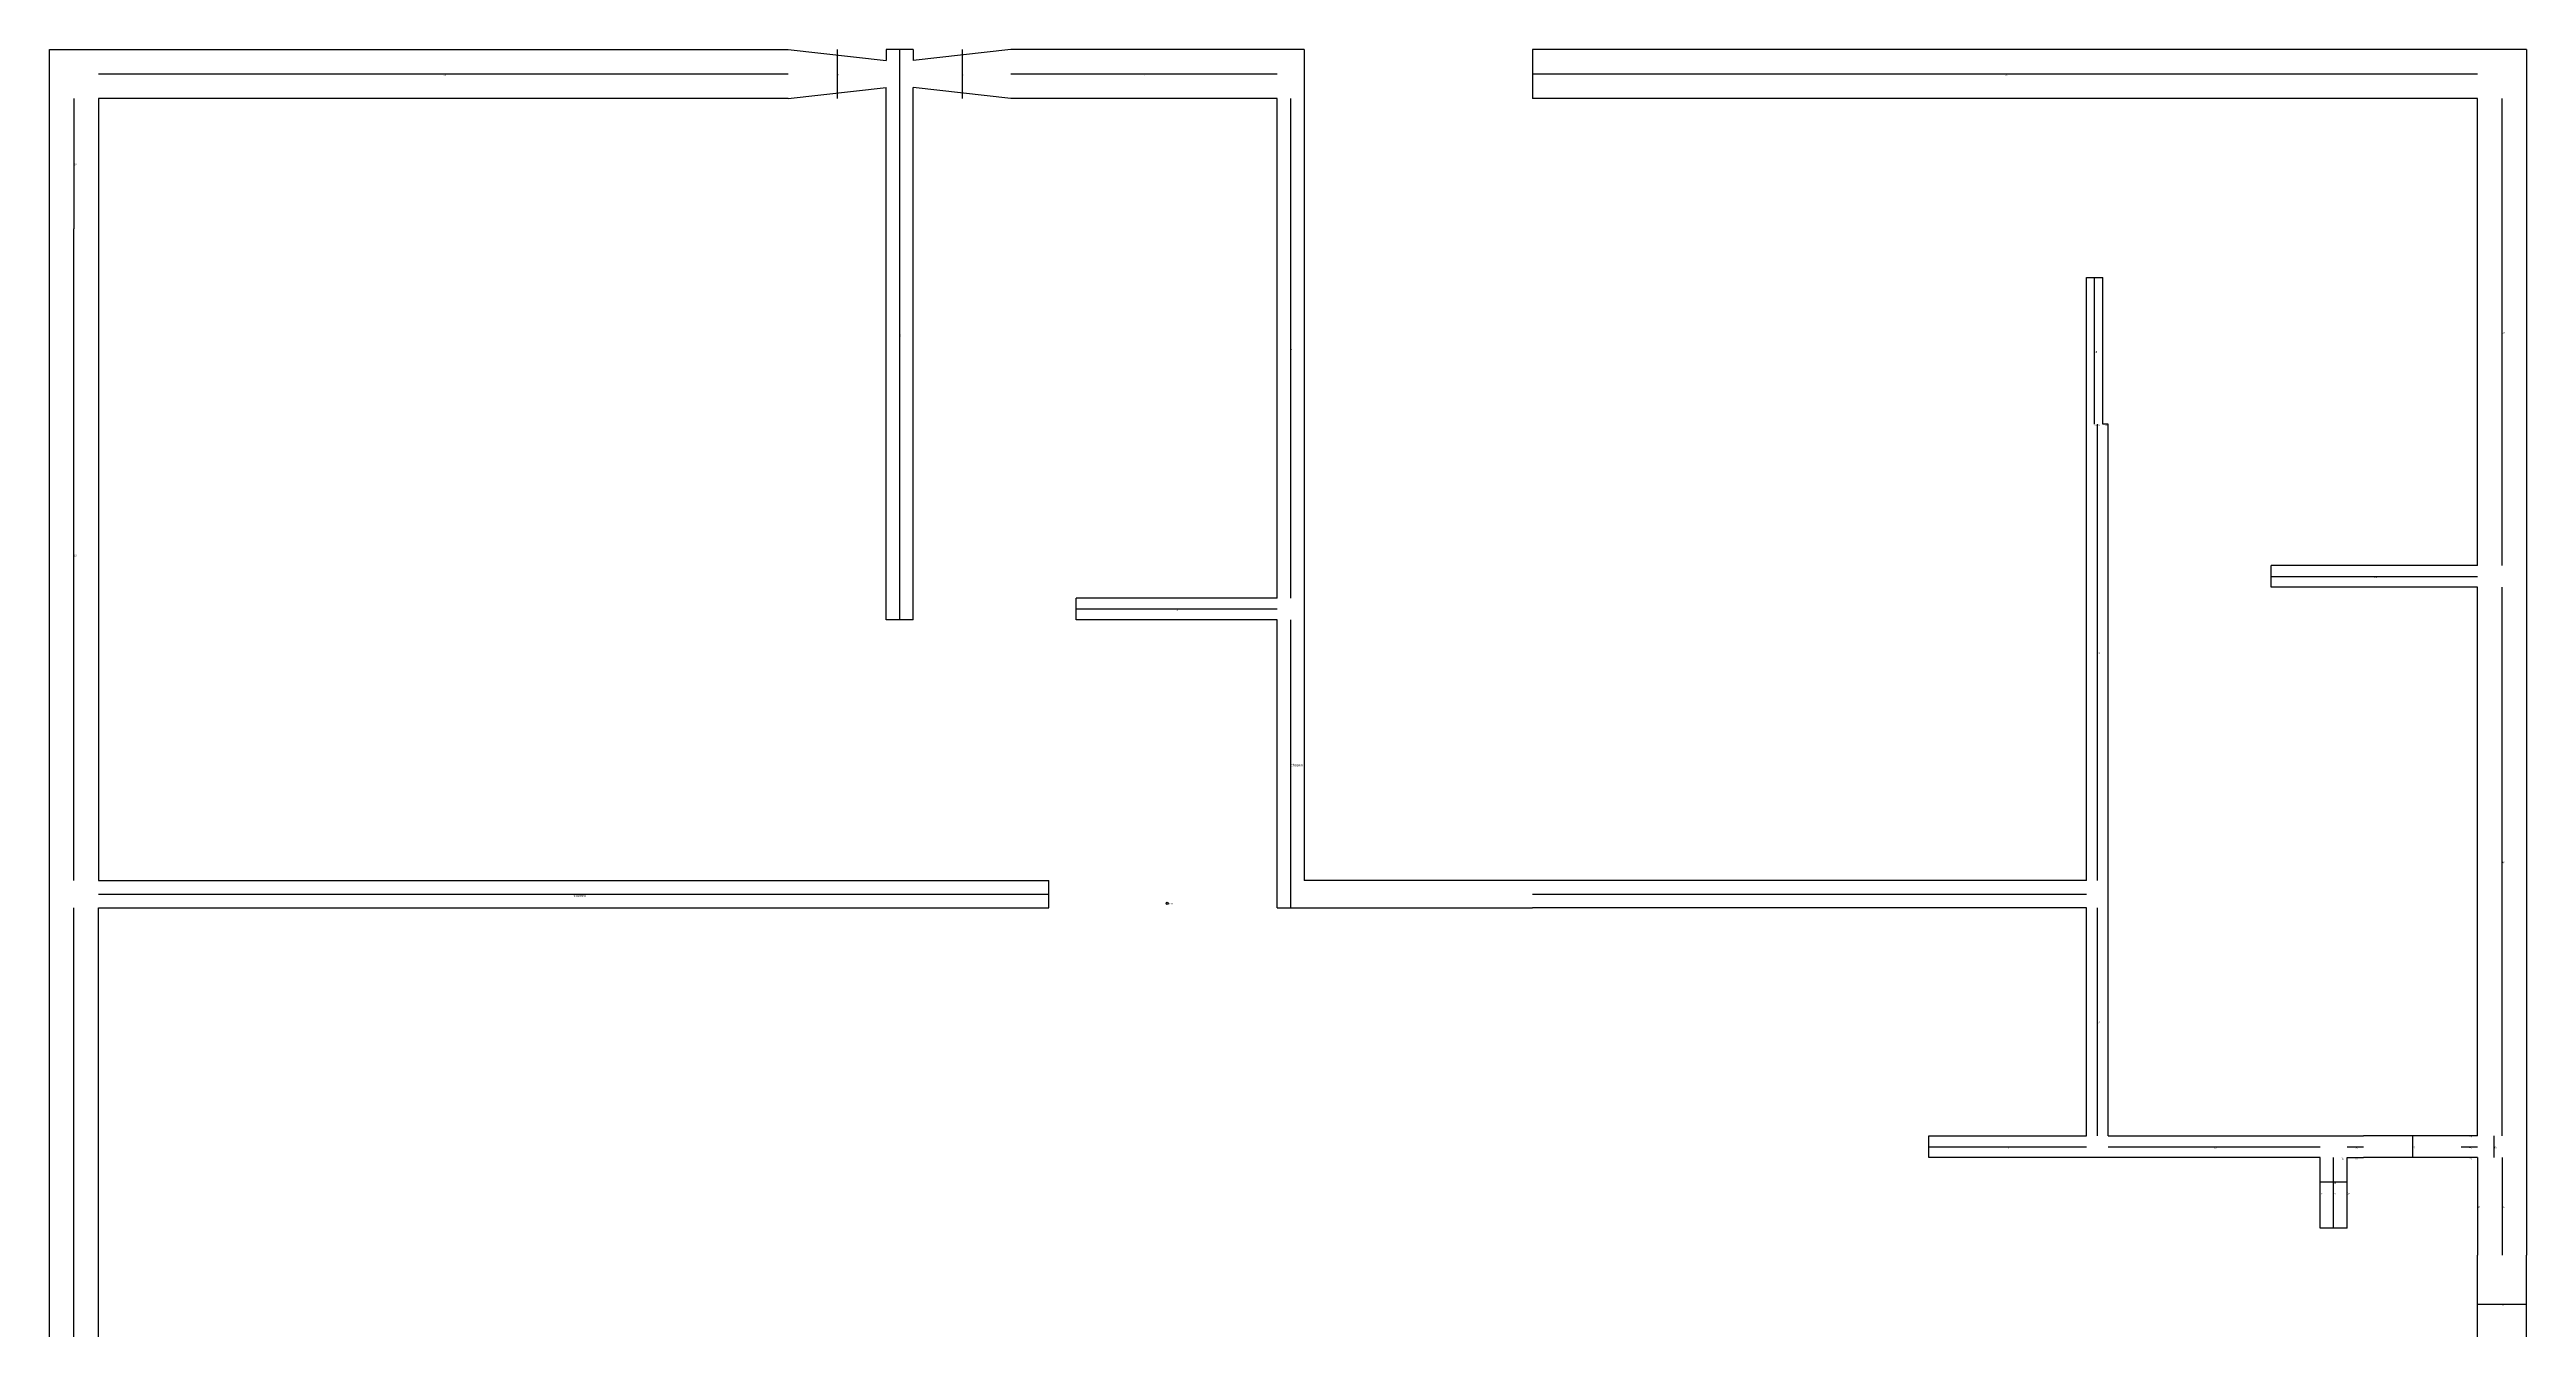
# Model space of a CAD drawing. Header units: metres. Extents: x 328 to 784, y 390 to 981.
# Drawn here: x 328 to 784, y 745.3 to 981 of the extents above; entities that cross this region are included whole.
import ezdxf

# ---------------------------------------------------------------- set-up
doc = ezdxf.new("R2010")
doc.units = ezdxf.units.M

msp = doc.modelspace()

# ---------------------------------------------------------------- linework, layer by layer
at = {"layer": 'centrelines'}
for p, q in [((473, 981), (473, 972)), ((484.5, 981), (484.5, 876)), ((496, 981), (496, 972)), ((337, 976.5), (464, 976.5)), ((505, 976.5), (554, 976.5)), ((601, 976.5), (775, 976.5)), ((332.5, 972), (332.5, 948)), ((556.5, 880), (556.5, 972)), ((779.5, 886), (779.5, 972)), ((332.5, 828), (332.5, 948)), ((704.5, 912), (704.5, 939)), ((704.5, 912), (704.5, 912)), ((705, 828), (705, 912)), ((705, 912), (705, 912)), ((706.5, 912), (706.5, 912)), ((737, 884), (775, 884)), ((779.5, 781), (779.5, 882)), ((517, 878), (554, 878)), ((556.5, 823), (556.5, 876)), ((337, 825.5), (512, 825.5)), ((601, 825.5), (703, 825.5)), ((332.5, 546), (332.5, 823)), ((705, 781), (705, 823)), ((763, 781), (763, 777)), ((773.5, 781), (773.5, 781)), ((778, 781), (778, 777)), ((674, 779), (703, 779)), ((707, 779), (746, 779)), ((748.5, 764), (748.5, 777)), ((750, 777), (750, 777)), ((751, 779), (754, 779)), ((752.5, 777), (752.5, 777)), ((772, 779), (775, 779)), ((773.5, 777), (773.5, 777)), ((779.5, 777), (779.5, 759)), ((746, 772.5), (751, 772.5)), ((746, 770.5), (746, 770.5)), ((751, 770.5), (751, 770.5)), ((775, 768), (775, 768)), ((775, 750), (784, 750))]:
    msp.add_line(p, q, dxfattribs=at)
at = {"layer": 'entity_location'}
msp.add_circle((533.76, 823.79), 0.2, dxfattribs=at)
at = {"layer": 'wall'}
for p, q in [((328, 537), (328, 981)), ((328, 981), (464, 981)), ((464, 981), (482, 979)), ((487, 981), (482, 981)), ((482, 981), (482, 979)), ((505, 981), (487, 979)), ((487, 981), (487, 979)), ((559, 981), (505, 981)), ((559, 981), (559, 828)), ((784, 981), (601, 981)), ((601, 981), (601, 972)), ((784, 981), (784, 759)), ((464, 972), (337, 972)), ((337, 972), (337, 948)), ((464, 972), (482, 974)), ((482, 876), (482, 974)), ((505, 972), (487, 974)), ((487, 876), (487, 974)), ((554, 972), (505, 972)), ((554, 880), (554, 972)), ((775, 972), (601, 972)), ((775, 886), (775, 972)), ((337, 948), (337, 828)), ((703, 912), (703, 939)), ((703, 939), (706, 939)), ((706, 912), (706, 939)), ((703, 828), (703, 912)), ((707, 912), (706, 912)), ((707, 781), (707, 912)), ((737, 882), (737, 886)), ((775, 886), (737, 886)), ((775, 882), (737, 882)), ((775, 781), (775, 882)), ((487, 876), (482, 876)), ((517, 876), (517, 880)), ((554, 880), (517, 880)), ((554, 876), (517, 876)), ((554, 823), (554, 876)), ((337, 828), (512, 828)), ((512, 823), (512, 828)), ((601, 828), (559, 828)), ((703, 828), (601, 828)), ((337, 546), (337, 823)), ((337, 823), (512, 823)), ((554, 823), (559, 823)), ((559, 823), (601, 823)), ((703, 823), (601, 823)), ((703, 781), (703, 823)), ((674, 777), (674, 781)), ((674, 781), (703, 781)), ((707, 781), (754, 781)), ((772, 781), (754, 781)), ((775, 781), (772, 781)), ((746, 777), (674, 777)), ((746, 764), (746, 777)), ((751, 764), (751, 777)), ((751, 777), (754, 777)), ((772, 777), (754, 777)), ((775, 777), (772, 777)), ((775, 777), (775, 759)), ((751, 764), (746, 764)), ((775, 741), (775, 759)), ((784, 741), (784, 759))]:
    msp.add_line(p, q, dxfattribs=at)

# ---------------------------------------------------------------- texts
at = {"layer": 'centrelines', "char_height": 0.3, "attachment_point": 1}
for s, insert in [('11', (400.5, 976.5)), ('9', (473, 976.5)), ('8', (496, 976.5)), ('7', (529.5, 976.5)), ('10', (688, 976.5)), ('39', (332.5, 960)), ('5', (484.5, 928.5)), ('3', (556.5, 926)), ('53', (779.5, 929)), ('18', (704.5, 925.5)), ('17', (704.5, 912)), ('19', (705, 912)), ('20', (706.5, 912)), ('23', (332.5, 888)), ('24', (756, 884)), ('2', (535.5, 878)), ('13', (705, 870)), ('1', (556.5, 849.5)), ('46', (779.5, 831.5)), ('0', (424.5, 825.5)), ('4', (652, 825.5)), ('12', (705, 802)), ('44', (773.5, 781)), ('6', (688.5, 779)), ('16', (726.5, 779)), ('28', (750, 777)), ('30', (752.5, 779)), ('33', (752.5, 777)), ('37', (763, 779)), ('43', (773.5, 779)), ('45', (773.5, 777)), ('48', (778, 779)), ('25', (748.5, 772.5)), ('26', (746, 770.5)), ('27', (748.5, 770.5)), ('32', (751, 770.5)), ('47', (775, 768)), ('49', (779.5, 768)), ('52', (779.5, 750))]:
    msp.add_mtext(s, dxfattribs=dict(at, insert=insert))
at = {"layer": 'chosen_line', "color": 3, "char_height": 0.5, "attachment_point": 1}
for insert in [(556.5, 849.5), (424.5, 825.5)]:
    msp.add_mtext('chosen', dxfattribs=dict(at, insert=insert))
at = {"layer": 'debug', "insert": (533.76, 823.79), "char_height": 0.2, "attachment_point": 1}
msp.add_mtext('533, 823', dxfattribs=at)

doc.saveas('drawing.dxf')
